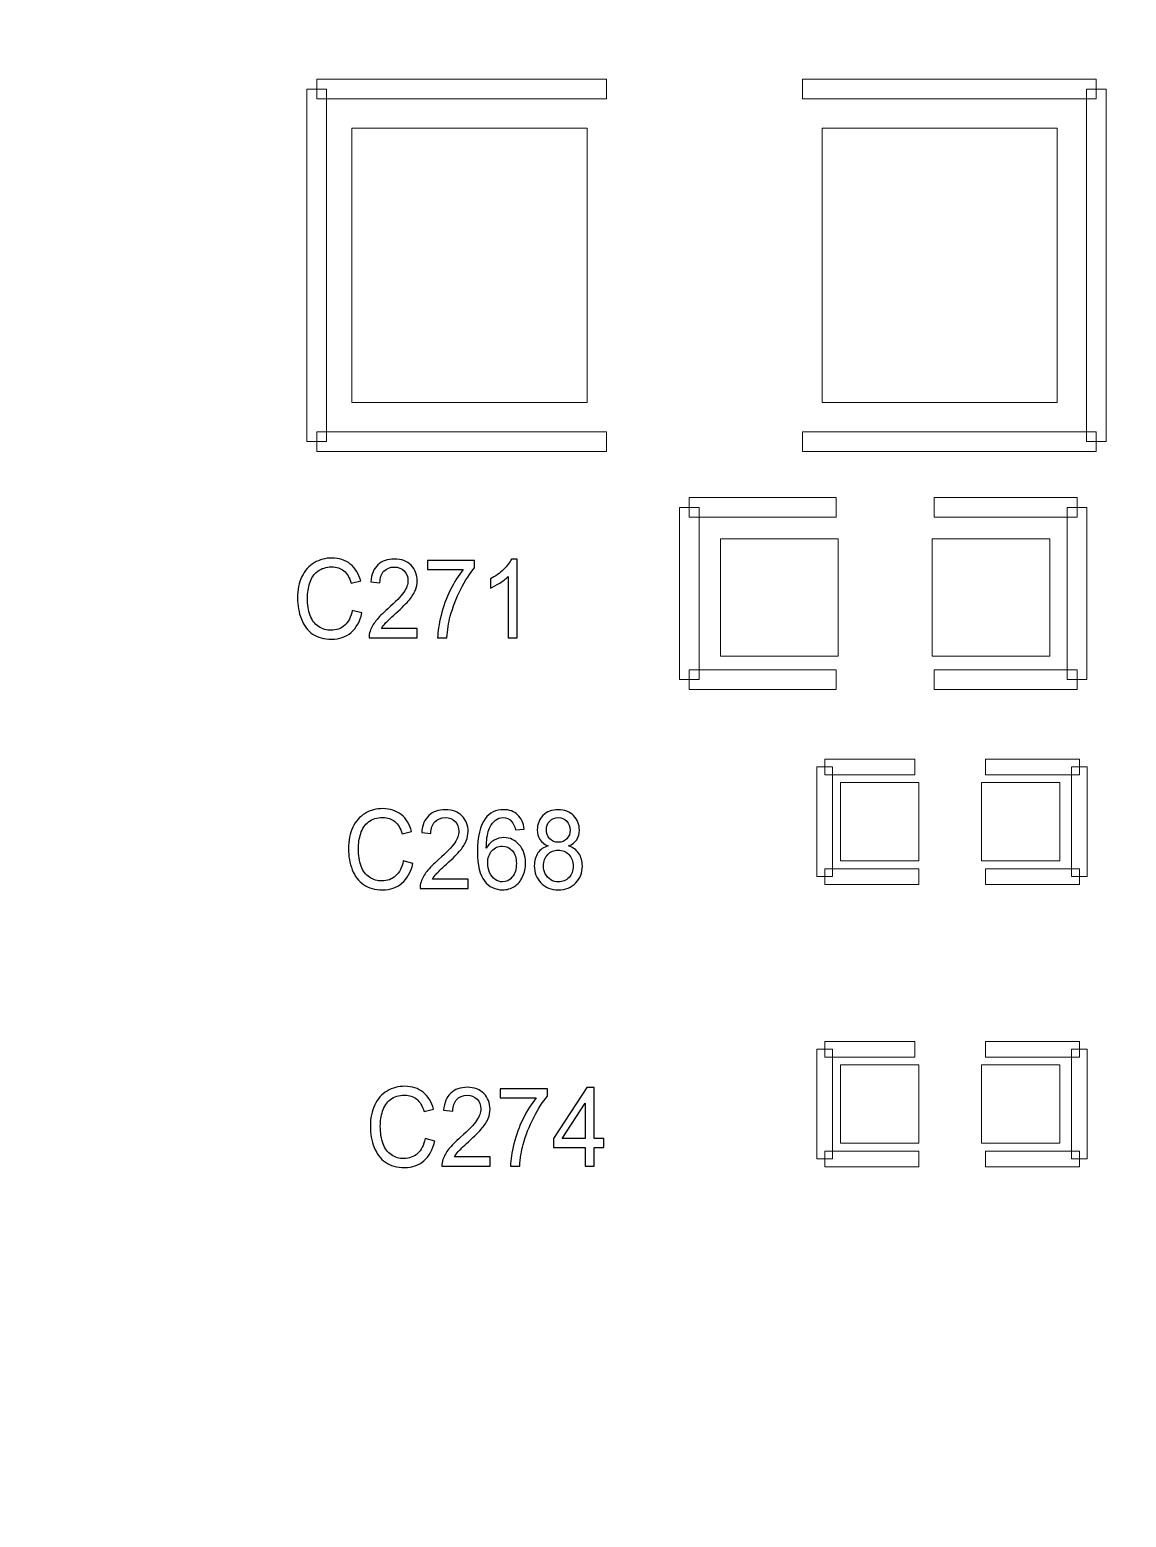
# Model space of a CAD drawing. Header units: millimetres. Extents: x -86 to 67, y -55 to 52.
# Drawn here: x -27.93 to -20.82, y -12.2 to -2.55 of the extents above; entities that cross this region are included whole.
import ezdxf

# ---------------------------------------------------------------- set-up
doc = ezdxf.new("R2010")
doc.units = ezdxf.units.MM
doc.header["$MEASUREMENT"] = 0
for name, color, linetype in [('BG_OUTLINE', 7, 'Continuous'), ('PG_SILKSCREEN_TOP', 7, 'Continuous'), ('PIN_TOP', 7, 'Continuous'), ('RD_SILKSCREEN_TOP', 7, 'Continuous')]:
    doc.layers.add(name, color=color, linetype=linetype)

msp = doc.modelspace()

# ---------------------------------------------------------------- linework, layer by layer
at = {"layer": 'BG_OUTLINE', "color": 3, "lineweight": 9}
msp.add_open_spline([(-60.0926, 34.7331), (-60.0926, 34.7331), (63.7724, 34.7331), (63.7724, 34.7331), (63.7724, 34.7331), (64.585, 34.7336), (65.3646, 34.4113), (65.9396, 33.837), (65.9396, 33.837), (66.5146, 33.2627), (66.8379, 32.4797), (66.8384, 31.667), (66.8384, 31.667), (66.8384, 31.667), (66.8412, -52.28), (66.8412, -52.28), (66.8412, -52.28), (66.8412, -52.28), (66.8384, -52.1933), (66.8384, -52.1933), (66.8384, -52.1933), (66.8389, -53.006), (66.5166, -53.7856), (65.9424, -54.3606), (65.9424, -54.3606), (65.3681, -54.9356), (64.585, -55.2589), (63.7724, -55.2594), (63.7724, -55.2594), (63.7724, -55.2594), (-60.1869, -55.2594), (-60.1869, -55.2594), (-60.1869, -55.2594), (-60.1869, -55.2594), (-60.0853, -55.2518), (-60.0853, -55.2518), (-60.0853, -55.2518), (-60.8979, -55.2523), (-61.6775, -54.9299), (-62.2525, -54.3557), (-62.2525, -54.3557), (-62.8275, -53.7814), (-63.1508, -52.9984), (-63.1513, -52.1857), (-63.1513, -52.1857), (-63.1513, -52.1857), (-63.1587, 31.667), (-63.1587, 31.667), (-63.1587, 31.667), (-63.1592, 32.4797), (-62.8369, 33.2593), (-62.2626, 33.8343), (-62.2626, 33.8343), (-61.6883, 34.4093), (-60.9053, 34.7326), (-60.0926, 34.7331)], degree=3, knots=[0, 0, 0, 0, 0.071429, 0.071429, 0.071429, 0.071429, 0.142857, 0.142857, 0.142857, 0.142857, 0.214286, 0.214286, 0.214286, 0.214286, 0.285714, 0.285714, 0.285714, 0.285714, 0.357143, 0.357143, 0.357143, 0.357143, 0.428571, 0.428571, 0.428571, 0.428571, 0.5, 0.5, 0.5, 0.5, 0.571429, 0.571429, 0.571429, 0.571429, 0.642857, 0.642857, 0.642857, 0.642857, 0.714286, 0.714286, 0.714286, 0.714286, 0.785714, 0.785714, 0.785714, 0.785714, 0.857143, 0.857143, 0.857143, 0.857143, 0.928571, 0.928571, 0.928571, 0.928571, 1, 1, 1, 1], dxfattribs=at)
at = {"layer": 'PG_SILKSCREEN_TOP', "color": 6, "lineweight": 9}
for points in [[(-26.0671, -2.9963), (-26.0671, -2.9963), (-26.0671, -2.8693), (-26.0671, -2.8693), (-26.0671, -2.8693), (-26.0671, -2.8693), (-24.1875, -2.8693), (-24.1875, -2.8693), (-24.1875, -2.8693), (-24.1875, -2.8693), (-24.1875, -2.9963), (-24.1875, -2.9963), (-24.1875, -2.9963), (-24.1875, -2.9963), (-26.0671, -2.9963), (-26.0671, -2.9963)], [(-21.0125, -2.8693), (-21.0125, -2.8693), (-21.0125, -2.9963), (-21.0125, -2.9963), (-21.0125, -2.9963), (-21.0125, -2.9963), (-22.9175, -2.9963), (-22.9175, -2.9963), (-22.9175, -2.9963), (-22.9175, -2.9963), (-22.9175, -2.8693), (-22.9175, -2.8693), (-22.9175, -2.8693), (-22.9175, -2.8693), (-21.0125, -2.8693), (-21.0125, -2.8693)], [(-26.0036, -5.2188), (-26.0036, -5.2188), (-26.1306, -5.2188), (-26.1306, -5.2188), (-26.1306, -5.2188), (-26.1306, -5.2188), (-26.1306, -2.9328), (-26.1306, -2.9328), (-26.1306, -2.9328), (-26.1306, -2.9328), (-26.0036, -2.9328), (-26.0036, -2.9328), (-26.0036, -2.9328), (-26.0036, -2.9328), (-26.0036, -5.2188), (-26.0036, -5.2188)], [(-20.949, -5.2188), (-20.949, -5.2188), (-21.076, -5.2188), (-21.076, -5.2188), (-21.076, -5.2188), (-21.076, -5.2188), (-21.076, -2.9328), (-21.076, -2.9328), (-21.076, -2.9328), (-21.076, -2.9328), (-20.949, -2.9328), (-20.949, -2.9328), (-20.949, -2.9328), (-20.949, -2.9328), (-20.949, -5.2188), (-20.949, -5.2188)], [(-24.1875, -5.1553), (-24.1875, -5.1553), (-24.1875, -5.2823), (-24.1875, -5.2823), (-24.1875, -5.2823), (-24.1875, -5.2823), (-26.0671, -5.2823), (-26.0671, -5.2823), (-26.0671, -5.2823), (-26.0671, -5.2823), (-26.0671, -5.1553), (-26.0671, -5.1553), (-26.0671, -5.1553), (-26.0671, -5.1553), (-24.1875, -5.1553), (-24.1875, -5.1553)], [(-22.9175, -5.2823), (-22.9175, -5.2823), (-22.9175, -5.1553), (-22.9175, -5.1553), (-22.9175, -5.1553), (-22.9175, -5.1553), (-21.0125, -5.1553), (-21.0125, -5.1553), (-21.0125, -5.1553), (-21.0125, -5.1553), (-21.0125, -5.2823), (-21.0125, -5.2823), (-21.0125, -5.2823), (-21.0125, -5.2823), (-22.9175, -5.2823), (-22.9175, -5.2823)], [(-23.6515, -5.7091), (-23.6515, -5.7091), (-23.6515, -5.5821), (-23.6515, -5.5821), (-23.6515, -5.5821), (-23.6515, -5.5821), (-22.699, -5.5821), (-22.699, -5.5821), (-22.699, -5.5821), (-22.699, -5.5821), (-22.699, -5.7091), (-22.699, -5.7091), (-22.699, -5.7091), (-22.699, -5.7091), (-23.6515, -5.7091), (-23.6515, -5.7091)], [(-21.1369, -5.5821), (-21.1369, -5.5821), (-21.1369, -5.7091), (-21.1369, -5.7091), (-21.1369, -5.7091), (-21.1369, -5.7091), (-22.064, -5.7091), (-22.064, -5.7091), (-22.064, -5.7091), (-22.064, -5.7091), (-22.064, -5.5821), (-22.064, -5.5821), (-22.064, -5.5821), (-22.064, -5.5821), (-21.1369, -5.5821), (-21.1369, -5.5821)], [(-23.588, -6.7632), (-23.588, -6.7632), (-23.715, -6.7632), (-23.715, -6.7632), (-23.715, -6.7632), (-23.715, -6.7632), (-23.715, -5.6456), (-23.715, -5.6456), (-23.715, -5.6456), (-23.715, -5.6456), (-23.588, -5.6456), (-23.588, -5.6456), (-23.588, -5.6456), (-23.588, -5.6456), (-23.588, -6.7632), (-23.588, -6.7632)], [(-21.0734, -6.7632), (-21.0734, -6.7632), (-21.2004, -6.7632), (-21.2004, -6.7632), (-21.2004, -6.7632), (-21.2004, -6.7632), (-21.2004, -5.6456), (-21.2004, -5.6456), (-21.2004, -5.6456), (-21.2004, -5.6456), (-21.0734, -5.6456), (-21.0734, -5.6456), (-21.0734, -5.6456), (-21.0734, -5.6456), (-21.0734, -6.7632), (-21.0734, -6.7632)], [(-22.699, -6.6997), (-22.699, -6.6997), (-22.699, -6.8267), (-22.699, -6.8267), (-22.699, -6.8267), (-22.699, -6.8267), (-23.6515, -6.8267), (-23.6515, -6.8267), (-23.6515, -6.8267), (-23.6515, -6.8267), (-23.6515, -6.6997), (-23.6515, -6.6997), (-23.6515, -6.6997), (-23.6515, -6.6997), (-22.699, -6.6997), (-22.699, -6.6997)], [(-22.064, -6.8267), (-22.064, -6.8267), (-22.064, -6.6997), (-22.064, -6.6997), (-22.064, -6.6997), (-22.064, -6.6997), (-21.1369, -6.6997), (-21.1369, -6.6997), (-21.1369, -6.6997), (-21.1369, -6.6997), (-21.1369, -6.8267), (-21.1369, -6.8267), (-21.1369, -6.8267), (-21.1369, -6.8267), (-22.064, -6.8267), (-22.064, -6.8267)], [(-22.7219, -8.0408), (-22.7219, -8.0408), (-22.8235, -8.0408), (-22.8235, -8.0408), (-22.8235, -8.0408), (-22.8235, -8.0408), (-22.8235, -7.3296), (-22.8235, -7.3296), (-22.8235, -7.3296), (-22.8235, -7.3296), (-22.7219, -7.3296), (-22.7219, -7.3296), (-22.7219, -7.3296), (-22.7219, -7.3296), (-22.7219, -8.0408), (-22.7219, -8.0408)], [(-22.7727, -7.3804), (-22.7727, -7.3804), (-22.7727, -7.2788), (-22.7727, -7.2788), (-22.7727, -7.2788), (-22.7727, -7.2788), (-22.1885, -7.2788), (-22.1885, -7.2788), (-22.1885, -7.2788), (-22.1885, -7.2788), (-22.1885, -7.3804), (-22.1885, -7.3804), (-22.1885, -7.3804), (-22.1885, -7.3804), (-22.7727, -7.3804), (-22.7727, -7.3804)], [(-21.1217, -7.2788), (-21.1217, -7.2788), (-21.1217, -7.3804), (-21.1217, -7.3804), (-21.1217, -7.3804), (-21.1217, -7.3804), (-21.7313, -7.3804), (-21.7313, -7.3804), (-21.7313, -7.3804), (-21.7313, -7.3804), (-21.7313, -7.2788), (-21.7313, -7.2788), (-21.7313, -7.2788), (-21.7313, -7.2788), (-21.1217, -7.2788), (-21.1217, -7.2788)], [(-21.0709, -8.0408), (-21.0709, -8.0408), (-21.1725, -8.0408), (-21.1725, -8.0408), (-21.1725, -8.0408), (-21.1725, -8.0408), (-21.1725, -7.3296), (-21.1725, -7.3296), (-21.1725, -7.3296), (-21.1725, -7.3296), (-21.0709, -7.3296), (-21.0709, -7.3296), (-21.0709, -7.3296), (-21.0709, -7.3296), (-21.0709, -8.0408), (-21.0709, -8.0408)], [(-22.1631, -7.99), (-22.1631, -7.99), (-22.1631, -8.0916), (-22.1631, -8.0916), (-22.1631, -8.0916), (-22.1631, -8.0916), (-22.7727, -8.0916), (-22.7727, -8.0916), (-22.7727, -8.0916), (-22.7727, -8.0916), (-22.7727, -7.99), (-22.7727, -7.99), (-22.7727, -7.99), (-22.7727, -7.99), (-22.1631, -7.99), (-22.1631, -7.99)], [(-21.1217, -7.99), (-21.1217, -7.99), (-21.1217, -8.0916), (-21.1217, -8.0916), (-21.1217, -8.0916), (-21.1217, -8.0916), (-21.7313, -8.0916), (-21.7313, -8.0916), (-21.7313, -8.0916), (-21.7313, -8.0916), (-21.7313, -7.99), (-21.7313, -7.99), (-21.7313, -7.99), (-21.7313, -7.99), (-21.1217, -7.99), (-21.1217, -7.99)], [(-22.7219, -9.8721), (-22.7219, -9.8721), (-22.8235, -9.8721), (-22.8235, -9.8721), (-22.8235, -9.8721), (-22.8235, -9.8721), (-22.8235, -9.1609), (-22.8235, -9.1609), (-22.8235, -9.1609), (-22.8235, -9.1609), (-22.7219, -9.1609), (-22.7219, -9.1609), (-22.7219, -9.1609), (-22.7219, -9.1609), (-22.7219, -9.8721), (-22.7219, -9.8721)], [(-22.7727, -9.2117), (-22.7727, -9.2117), (-22.7727, -9.1101), (-22.7727, -9.1101), (-22.7727, -9.1101), (-22.7727, -9.1101), (-22.1885, -9.1101), (-22.1885, -9.1101), (-22.1885, -9.1101), (-22.1885, -9.1101), (-22.1885, -9.2117), (-22.1885, -9.2117), (-22.1885, -9.2117), (-22.1885, -9.2117), (-22.7727, -9.2117), (-22.7727, -9.2117)], [(-21.1217, -9.1101), (-21.1217, -9.1101), (-21.1217, -9.2117), (-21.1217, -9.2117), (-21.1217, -9.2117), (-21.1217, -9.2117), (-21.7313, -9.2117), (-21.7313, -9.2117), (-21.7313, -9.2117), (-21.7313, -9.2117), (-21.7313, -9.1101), (-21.7313, -9.1101), (-21.7313, -9.1101), (-21.7313, -9.1101), (-21.1217, -9.1101), (-21.1217, -9.1101)], [(-21.0709, -9.8721), (-21.0709, -9.8721), (-21.1725, -9.8721), (-21.1725, -9.8721), (-21.1725, -9.8721), (-21.1725, -9.8721), (-21.1725, -9.1609), (-21.1725, -9.1609), (-21.1725, -9.1609), (-21.1725, -9.1609), (-21.0709, -9.1609), (-21.0709, -9.1609), (-21.0709, -9.1609), (-21.0709, -9.1609), (-21.0709, -9.8721), (-21.0709, -9.8721)], [(-22.1631, -9.8213), (-22.1631, -9.8213), (-22.1631, -9.9229), (-22.1631, -9.9229), (-22.1631, -9.9229), (-22.1631, -9.9229), (-22.7727, -9.9229), (-22.7727, -9.9229), (-22.7727, -9.9229), (-22.7727, -9.9229), (-22.7727, -9.8213), (-22.7727, -9.8213), (-22.7727, -9.8213), (-22.7727, -9.8213), (-22.1631, -9.8213), (-22.1631, -9.8213)], [(-21.1217, -9.8213), (-21.1217, -9.8213), (-21.1217, -9.9229), (-21.1217, -9.9229), (-21.1217, -9.9229), (-21.1217, -9.9229), (-21.7313, -9.9229), (-21.7313, -9.9229), (-21.7313, -9.9229), (-21.7313, -9.9229), (-21.7313, -9.8213), (-21.7313, -9.8213), (-21.7313, -9.8213), (-21.7313, -9.8213), (-21.1217, -9.8213), (-21.1217, -9.8213)]]:
    msp.add_open_spline(points, degree=3, knots=[0, 0, 0, 0, 0.25, 0.25, 0.25, 0.25, 0.5, 0.5, 0.5, 0.5, 0.75, 0.75, 0.75, 0.75, 1, 1, 1, 1], dxfattribs=at)
at = {"layer": 'PIN_TOP', "lineweight": 9}
for points in [[(-24.3145, -3.1868), (-24.3145, -3.1868), (-24.3145, -4.9648), (-24.3145, -4.9648), (-24.3145, -4.9648), (-24.3145, -4.9648), (-25.8385, -4.9648), (-25.8385, -4.9648), (-25.8385, -4.9648), (-25.8385, -4.9648), (-25.8385, -3.1868), (-25.8385, -3.1868), (-25.8385, -3.1868), (-25.8385, -3.1868), (-24.3145, -3.1868), (-24.3145, -3.1868)], [(-21.2665, -3.1868), (-21.2665, -3.1868), (-21.2665, -4.9648), (-21.2665, -4.9648), (-21.2665, -4.9648), (-21.2665, -4.9648), (-22.7905, -4.9648), (-22.7905, -4.9648), (-22.7905, -4.9648), (-22.7905, -4.9648), (-22.7905, -3.1868), (-22.7905, -3.1868), (-22.7905, -3.1868), (-22.7905, -3.1868), (-21.2665, -3.1868), (-21.2665, -3.1868)], [(-22.6863, -5.8488), (-22.6863, -5.8488), (-22.6863, -6.6108), (-22.6863, -6.6108), (-22.6863, -6.6108), (-22.6863, -6.6108), (-23.4483, -6.6108), (-23.4483, -6.6108), (-23.4483, -6.6108), (-23.4483, -6.6108), (-23.4483, -5.8488), (-23.4483, -5.8488), (-23.4483, -5.8488), (-23.4483, -5.8488), (-22.6863, -5.8488), (-22.6863, -5.8488)], [(-21.3147, -5.8488), (-21.3147, -5.8488), (-21.3147, -6.6108), (-21.3147, -6.6108), (-21.3147, -6.6108), (-21.3147, -6.6108), (-22.0767, -6.6108), (-22.0767, -6.6108), (-22.0767, -6.6108), (-22.0767, -6.6108), (-22.0767, -5.8488), (-22.0767, -5.8488), (-22.0767, -5.8488), (-22.0767, -5.8488), (-21.3147, -5.8488), (-21.3147, -5.8488)], [(-22.1631, -7.4312), (-22.1631, -7.4312), (-22.1631, -7.9392), (-22.1631, -7.9392), (-22.1631, -7.9392), (-22.1631, -7.9392), (-22.6711, -7.9392), (-22.6711, -7.9392), (-22.6711, -7.9392), (-22.6711, -7.9392), (-22.6711, -7.4312), (-22.6711, -7.4312), (-22.6711, -7.4312), (-22.6711, -7.4312), (-22.1631, -7.4312), (-22.1631, -7.4312)], [(-21.2487, -7.4312), (-21.2487, -7.4312), (-21.2487, -7.9392), (-21.2487, -7.9392), (-21.2487, -7.9392), (-21.2487, -7.9392), (-21.7567, -7.9392), (-21.7567, -7.9392), (-21.7567, -7.9392), (-21.7567, -7.9392), (-21.7567, -7.4312), (-21.7567, -7.4312), (-21.7567, -7.4312), (-21.7567, -7.4312), (-21.2487, -7.4312), (-21.2487, -7.4312)], [(-22.1631, -9.2625), (-22.1631, -9.2625), (-22.1631, -9.7705), (-22.1631, -9.7705), (-22.1631, -9.7705), (-22.1631, -9.7705), (-22.6711, -9.7705), (-22.6711, -9.7705), (-22.6711, -9.7705), (-22.6711, -9.7705), (-22.6711, -9.2625), (-22.6711, -9.2625), (-22.6711, -9.2625), (-22.6711, -9.2625), (-22.1631, -9.2625), (-22.1631, -9.2625)], [(-21.2487, -9.2625), (-21.2487, -9.2625), (-21.2487, -9.7705), (-21.2487, -9.7705), (-21.2487, -9.7705), (-21.2487, -9.7705), (-21.7567, -9.7705), (-21.7567, -9.7705), (-21.7567, -9.7705), (-21.7567, -9.7705), (-21.7567, -9.2625), (-21.7567, -9.2625), (-21.7567, -9.2625), (-21.7567, -9.2625), (-21.2487, -9.2625), (-21.2487, -9.2625)]]:
    msp.add_open_spline(points, degree=3, knots=[0, 0, 0, 0, 0.25, 0.25, 0.25, 0.25, 0.5, 0.5, 0.5, 0.5, 0.75, 0.75, 0.75, 0.75, 1, 1, 1, 1], dxfattribs=at)
at = {"layer": 'RD_SILKSCREEN_TOP', "color": 8}
for points, knots in [([(-25.8363, -6.3136), (-25.8363, -6.3136), (-25.7737, -6.3307), (-25.7737, -6.3307), (-25.7737, -6.3307), (-25.7868, -6.3859), (-25.8105, -6.4281), (-25.8444, -6.4573), (-25.8444, -6.4573), (-25.8785, -6.4863), (-25.9202, -6.5008), (-25.9695, -6.5008), (-25.9695, -6.5008), (-26.0204, -6.5008), (-26.0618, -6.4896), (-26.0938, -6.4673), (-26.0938, -6.4673), (-26.1257, -6.4449), (-26.15, -6.4126), (-26.1667, -6.3702), (-26.1667, -6.3702), (-26.1833, -6.3278), (-26.1916, -6.2823), (-26.1916, -6.2337), (-26.1916, -6.2337), (-26.1916, -6.1807), (-26.1823, -6.1345), (-26.1634, -6.095), (-26.1634, -6.095), (-26.1446, -6.0555), (-26.1178, -6.0256), (-26.0831, -6.005), (-26.0831, -6.005), (-26.0484, -5.9845), (-26.0102, -5.9743), (-25.9685, -5.9743), (-25.9685, -5.9743), (-25.9211, -5.9743), (-25.8814, -5.9873), (-25.8492, -6.0132), (-25.8492, -6.0132), (-25.817, -6.0392), (-25.7945, -6.0756), (-25.7819, -6.1226), (-25.7819, -6.1226), (-25.7819, -6.1226), (-25.8433, -6.1383), (-25.8433, -6.1383), (-25.8433, -6.1383), (-25.8544, -6.1012), (-25.8702, -6.0743), (-25.8911, -6.0573), (-25.8911, -6.0573), (-25.9119, -6.0404), (-25.9381, -6.032), (-25.9698, -6.032), (-25.9698, -6.032), (-26.0061, -6.032), (-26.0364, -6.0413), (-26.0608, -6.06), (-26.0608, -6.06), (-26.0853, -6.0789), (-26.1024, -6.104), (-26.1122, -6.1357), (-26.1122, -6.1357), (-26.1222, -6.1672), (-26.1271, -6.1998), (-26.1271, -6.2333), (-26.1271, -6.2333), (-26.1271, -6.2767), (-26.1212, -6.3144), (-26.1096, -6.3468), (-26.1096, -6.3468), (-26.0978, -6.379), (-26.0796, -6.4032), (-26.0549, -6.4192), (-26.0549, -6.4192), (-26.0302, -6.4352), (-26.0034, -6.4431), (-25.9745, -6.4431), (-25.9745, -6.4431), (-25.9395, -6.4431), (-25.9099, -6.4322), (-25.8856, -6.4105), (-25.8856, -6.4105), (-25.8612, -6.3887), (-25.8449, -6.3564), (-25.8363, -6.3136)], [0, 0, 0, 0, 0.045455, 0.045455, 0.045455, 0.045455, 0.090909, 0.090909, 0.090909, 0.090909, 0.136364, 0.136364, 0.136364, 0.136364, 0.181818, 0.181818, 0.181818, 0.181818, 0.227273, 0.227273, 0.227273, 0.227273, 0.272727, 0.272727, 0.272727, 0.272727, 0.318182, 0.318182, 0.318182, 0.318182, 0.363636, 0.363636, 0.363636, 0.363636, 0.409091, 0.409091, 0.409091, 0.409091, 0.454545, 0.454545, 0.454545, 0.454545, 0.5, 0.5, 0.5, 0.5, 0.545455, 0.545455, 0.545455, 0.545455, 0.590909, 0.590909, 0.590909, 0.590909, 0.636364, 0.636364, 0.636364, 0.636364, 0.681818, 0.681818, 0.681818, 0.681818, 0.727273, 0.727273, 0.727273, 0.727273, 0.772727, 0.772727, 0.772727, 0.772727, 0.818182, 0.818182, 0.818182, 0.818182, 0.863636, 0.863636, 0.863636, 0.863636, 0.909091, 0.909091, 0.909091, 0.909091, 0.954545, 0.954545, 0.954545, 0.954545, 1, 1, 1, 1]), ([(-25.4151, -6.432), (-25.4151, -6.432), (-25.4151, -6.4921), (-25.4151, -6.4921), (-25.4151, -6.4921), (-25.4151, -6.4921), (-25.7275, -6.4921), (-25.7275, -6.4921), (-25.7275, -6.4921), (-25.728, -6.477), (-25.7258, -6.4626), (-25.7209, -6.4487), (-25.7209, -6.4487), (-25.713, -6.4257), (-25.7002, -6.4032), (-25.6827, -6.3809), (-25.6827, -6.3809), (-25.6651, -6.3588), (-25.6397, -6.333), (-25.6067, -6.3039), (-25.6067, -6.3039), (-25.5553, -6.2585), (-25.5206, -6.2226), (-25.5025, -6.196), (-25.5025, -6.196), (-25.4844, -6.1696), (-25.4754, -6.1444), (-25.4754, -6.1209), (-25.4754, -6.1209), (-25.4754, -6.0961), (-25.4837, -6.0752), (-25.5, -6.0581), (-25.5, -6.0581), (-25.5166, -6.0412), (-25.538, -6.0327), (-25.5645, -6.0327), (-25.5645, -6.0327), (-25.5924, -6.0327), (-25.6147, -6.0417), (-25.6314, -6.0598), (-25.6314, -6.0598), (-25.6483, -6.0778), (-25.6568, -6.1028), (-25.657, -6.1347), (-25.657, -6.1347), (-25.657, -6.1347), (-25.7167, -6.1282), (-25.7167, -6.1282), (-25.7167, -6.1282), (-25.7126, -6.0802), (-25.6972, -6.0437), (-25.6705, -6.0186), (-25.6705, -6.0186), (-25.6439, -5.9934), (-25.608, -5.9809), (-25.5631, -5.9809), (-25.5631, -5.9809), (-25.5178, -5.9809), (-25.4819, -5.9945), (-25.4555, -6.0215), (-25.4555, -6.0215), (-25.4289, -6.0487), (-25.4157, -6.0822), (-25.4157, -6.1223), (-25.4157, -6.1223), (-25.4157, -6.1427), (-25.4196, -6.1627), (-25.4274, -6.1824), (-25.4274, -6.1824), (-25.4351, -6.202), (-25.448, -6.2228), (-25.466, -6.2445), (-25.466, -6.2445), (-25.4839, -6.2663), (-25.5137, -6.2962), (-25.5554, -6.3341), (-25.5554, -6.3341), (-25.5902, -6.3656), (-25.6126, -6.387), (-25.6224, -6.3982), (-25.6224, -6.3982), (-25.6324, -6.4094), (-25.6405, -6.4206), (-25.647, -6.432), (-25.647, -6.432), (-25.647, -6.432), (-25.4151, -6.432), (-25.4151, -6.432)], [0, 0, 0, 0, 0.045455, 0.045455, 0.045455, 0.045455, 0.090909, 0.090909, 0.090909, 0.090909, 0.136364, 0.136364, 0.136364, 0.136364, 0.181818, 0.181818, 0.181818, 0.181818, 0.227273, 0.227273, 0.227273, 0.227273, 0.272727, 0.272727, 0.272727, 0.272727, 0.318182, 0.318182, 0.318182, 0.318182, 0.363636, 0.363636, 0.363636, 0.363636, 0.409091, 0.409091, 0.409091, 0.409091, 0.454545, 0.454545, 0.454545, 0.454545, 0.5, 0.5, 0.5, 0.5, 0.545455, 0.545455, 0.545455, 0.545455, 0.590909, 0.590909, 0.590909, 0.590909, 0.636364, 0.636364, 0.636364, 0.636364, 0.681818, 0.681818, 0.681818, 0.681818, 0.727273, 0.727273, 0.727273, 0.727273, 0.772727, 0.772727, 0.772727, 0.772727, 0.818182, 0.818182, 0.818182, 0.818182, 0.863636, 0.863636, 0.863636, 0.863636, 0.909091, 0.909091, 0.909091, 0.909091, 0.954545, 0.954545, 0.954545, 0.954545, 1, 1, 1, 1]), ([(-24.7671, -6.4921), (-24.7671, -6.4921), (-24.8251, -6.4921), (-24.8251, -6.4921), (-24.8251, -6.4921), (-24.8251, -6.4921), (-24.8251, -6.0938), (-24.8251, -6.0938), (-24.8251, -6.0938), (-24.8391, -6.1082), (-24.8574, -6.1225), (-24.88, -6.1369), (-24.88, -6.1369), (-24.9028, -6.1512), (-24.9232, -6.162), (-24.9412, -6.1691), (-24.9412, -6.1691), (-24.9412, -6.1691), (-24.9412, -6.1088), (-24.9412, -6.1088), (-24.9412, -6.1088), (-24.9087, -6.0923), (-24.8803, -6.0724), (-24.8561, -6.049), (-24.8561, -6.049), (-24.8318, -6.0256), (-24.8146, -6.0029), (-24.8045, -5.9809), (-24.8045, -5.9809), (-24.8045, -5.9809), (-24.7671, -5.9809), (-24.7671, -5.9809), (-24.7671, -5.9809), (-24.7671, -5.9809), (-24.7671, -6.4921), (-24.7671, -6.4921)], [0, 0, 0, 0, 0.111111, 0.111111, 0.111111, 0.111111, 0.222222, 0.222222, 0.222222, 0.222222, 0.333333, 0.333333, 0.333333, 0.333333, 0.444444, 0.444444, 0.444444, 0.444444, 0.555556, 0.555556, 0.555556, 0.555556, 0.666667, 0.666667, 0.666667, 0.666667, 0.777778, 0.777778, 0.777778, 0.777778, 0.888889, 0.888889, 0.888889, 0.888889, 1, 1, 1, 1]), ([(-25.349, -6.0497), (-25.349, -6.0497), (-25.349, -5.9896), (-25.349, -5.9896), (-25.349, -5.9896), (-25.349, -5.9896), (-25.043, -5.9896), (-25.043, -5.9896), (-25.043, -5.9896), (-25.043, -5.9896), (-25.043, -6.0382), (-25.043, -6.0382), (-25.043, -6.0382), (-25.0731, -6.0727), (-25.1029, -6.1186), (-25.1326, -6.1757), (-25.1326, -6.1757), (-25.162, -6.2329), (-25.1849, -6.2918), (-25.201, -6.3521), (-25.201, -6.3521), (-25.2127, -6.3948), (-25.22, -6.4414), (-25.2233, -6.4921), (-25.2233, -6.4921), (-25.2233, -6.4921), (-25.2829, -6.4921), (-25.2829, -6.4921), (-25.2829, -6.4921), (-25.2822, -6.452), (-25.275, -6.4037), (-25.261, -6.3469), (-25.261, -6.3469), (-25.2471, -6.2902), (-25.227, -6.2355), (-25.2009, -6.1828), (-25.2009, -6.1828), (-25.1747, -6.1302), (-25.147, -6.0858), (-25.1174, -6.0497), (-25.1174, -6.0497), (-25.1174, -6.0497), (-25.349, -6.0497), (-25.349, -6.0497)], [0, 0, 0, 0, 0.090909, 0.090909, 0.090909, 0.090909, 0.181818, 0.181818, 0.181818, 0.181818, 0.272727, 0.272727, 0.272727, 0.272727, 0.363636, 0.363636, 0.363636, 0.363636, 0.454545, 0.454545, 0.454545, 0.454545, 0.545455, 0.545455, 0.545455, 0.545455, 0.636364, 0.636364, 0.636364, 0.636364, 0.727273, 0.727273, 0.727273, 0.727273, 0.818182, 0.818182, 0.818182, 0.818182, 0.909091, 0.909091, 0.909091, 0.909091, 1, 1, 1, 1]), ([(-25.5061, -7.9392), (-25.5061, -7.9392), (-25.4435, -7.9563), (-25.4435, -7.9563), (-25.4435, -7.9563), (-25.4566, -8.0115), (-25.4803, -8.0537), (-25.5142, -8.0829), (-25.5142, -8.0829), (-25.5483, -8.1119), (-25.59, -8.1264), (-25.6393, -8.1264), (-25.6393, -8.1264), (-25.6902, -8.1264), (-25.7316, -8.1152), (-25.7636, -8.0929), (-25.7636, -8.0929), (-25.7955, -8.0705), (-25.8198, -8.0382), (-25.8365, -7.9958), (-25.8365, -7.9958), (-25.8531, -7.9534), (-25.8614, -7.9079), (-25.8614, -7.8593), (-25.8614, -7.8593), (-25.8614, -7.8063), (-25.8521, -7.7601), (-25.8332, -7.7206), (-25.8332, -7.7206), (-25.8144, -7.6811), (-25.7876, -7.6512), (-25.7529, -7.6306), (-25.7529, -7.6306), (-25.7182, -7.6101), (-25.68, -7.5999), (-25.6383, -7.5999), (-25.6383, -7.5999), (-25.5909, -7.5999), (-25.5512, -7.6129), (-25.519, -7.6388), (-25.519, -7.6388), (-25.4868, -7.6648), (-25.4643, -7.7012), (-25.4517, -7.7482), (-25.4517, -7.7482), (-25.4517, -7.7482), (-25.5131, -7.7639), (-25.5131, -7.7639), (-25.5131, -7.7639), (-25.5242, -7.7268), (-25.54, -7.6999), (-25.5609, -7.6829), (-25.5609, -7.6829), (-25.5817, -7.666), (-25.6079, -7.6576), (-25.6396, -7.6576), (-25.6396, -7.6576), (-25.6759, -7.6576), (-25.7062, -7.6669), (-25.7306, -7.6856), (-25.7306, -7.6856), (-25.7551, -7.7045), (-25.7722, -7.7296), (-25.782, -7.7613), (-25.782, -7.7613), (-25.792, -7.7928), (-25.7969, -7.8254), (-25.7969, -7.8589), (-25.7969, -7.8589), (-25.7969, -7.9023), (-25.791, -7.94), (-25.7794, -7.9724), (-25.7794, -7.9724), (-25.7676, -8.0046), (-25.7494, -8.0288), (-25.7247, -8.0448), (-25.7247, -8.0448), (-25.7, -8.0608), (-25.6732, -8.0687), (-25.6443, -8.0687), (-25.6443, -8.0687), (-25.6093, -8.0687), (-25.5797, -8.0578), (-25.5554, -8.0361), (-25.5554, -8.0361), (-25.531, -8.0143), (-25.5147, -7.982), (-25.5061, -7.9392)], [0, 0, 0, 0, 0.045455, 0.045455, 0.045455, 0.045455, 0.090909, 0.090909, 0.090909, 0.090909, 0.136364, 0.136364, 0.136364, 0.136364, 0.181818, 0.181818, 0.181818, 0.181818, 0.227273, 0.227273, 0.227273, 0.227273, 0.272727, 0.272727, 0.272727, 0.272727, 0.318182, 0.318182, 0.318182, 0.318182, 0.363636, 0.363636, 0.363636, 0.363636, 0.409091, 0.409091, 0.409091, 0.409091, 0.454545, 0.454545, 0.454545, 0.454545, 0.5, 0.5, 0.5, 0.5, 0.545455, 0.545455, 0.545455, 0.545455, 0.590909, 0.590909, 0.590909, 0.590909, 0.636364, 0.636364, 0.636364, 0.636364, 0.681818, 0.681818, 0.681818, 0.681818, 0.727273, 0.727273, 0.727273, 0.727273, 0.772727, 0.772727, 0.772727, 0.772727, 0.818182, 0.818182, 0.818182, 0.818182, 0.863636, 0.863636, 0.863636, 0.863636, 0.909091, 0.909091, 0.909091, 0.909091, 0.954545, 0.954545, 0.954545, 0.954545, 1, 1, 1, 1]), ([(-25.0849, -8.0576), (-25.0849, -8.0576), (-25.0849, -8.1177), (-25.0849, -8.1177), (-25.0849, -8.1177), (-25.0849, -8.1177), (-25.3973, -8.1177), (-25.3973, -8.1177), (-25.3973, -8.1177), (-25.3978, -8.1026), (-25.3956, -8.0882), (-25.3907, -8.0743), (-25.3907, -8.0743), (-25.3828, -8.0513), (-25.37, -8.0288), (-25.3525, -8.0065), (-25.3525, -8.0065), (-25.3349, -7.9844), (-25.3095, -7.9586), (-25.2765, -7.9295), (-25.2765, -7.9295), (-25.2251, -7.8841), (-25.1904, -7.8482), (-25.1723, -7.8216), (-25.1723, -7.8216), (-25.1542, -7.7952), (-25.1452, -7.77), (-25.1452, -7.7465), (-25.1452, -7.7465), (-25.1452, -7.7217), (-25.1535, -7.7008), (-25.1698, -7.6837), (-25.1698, -7.6837), (-25.1864, -7.6668), (-25.2078, -7.6583), (-25.2343, -7.6583), (-25.2343, -7.6583), (-25.2622, -7.6583), (-25.2845, -7.6673), (-25.3012, -7.6854), (-25.3012, -7.6854), (-25.3181, -7.7034), (-25.3266, -7.7284), (-25.3268, -7.7603), (-25.3268, -7.7603), (-25.3268, -7.7603), (-25.3865, -7.7538), (-25.3865, -7.7538), (-25.3865, -7.7538), (-25.3824, -7.7058), (-25.367, -7.6693), (-25.3403, -7.6442), (-25.3403, -7.6442), (-25.3137, -7.619), (-25.2778, -7.6065), (-25.2329, -7.6065), (-25.2329, -7.6065), (-25.1876, -7.6065), (-25.1517, -7.6201), (-25.1253, -7.6471), (-25.1253, -7.6471), (-25.0987, -7.6743), (-25.0855, -7.7078), (-25.0855, -7.7479), (-25.0855, -7.7479), (-25.0855, -7.7683), (-25.0894, -7.7883), (-25.0972, -7.808), (-25.0972, -7.808), (-25.1049, -7.8276), (-25.1178, -7.8484), (-25.1358, -7.8701), (-25.1358, -7.8701), (-25.1537, -7.8919), (-25.1835, -7.9218), (-25.2252, -7.9597), (-25.2252, -7.9597), (-25.26, -7.9912), (-25.2824, -8.0126), (-25.2922, -8.0238), (-25.2922, -8.0238), (-25.3022, -8.035), (-25.3103, -8.0462), (-25.3168, -8.0576), (-25.3168, -8.0576), (-25.3168, -8.0576), (-25.0849, -8.0576), (-25.0849, -8.0576)], [0, 0, 0, 0, 0.045455, 0.045455, 0.045455, 0.045455, 0.090909, 0.090909, 0.090909, 0.090909, 0.136364, 0.136364, 0.136364, 0.136364, 0.181818, 0.181818, 0.181818, 0.181818, 0.227273, 0.227273, 0.227273, 0.227273, 0.272727, 0.272727, 0.272727, 0.272727, 0.318182, 0.318182, 0.318182, 0.318182, 0.363636, 0.363636, 0.363636, 0.363636, 0.409091, 0.409091, 0.409091, 0.409091, 0.454545, 0.454545, 0.454545, 0.454545, 0.5, 0.5, 0.5, 0.5, 0.545455, 0.545455, 0.545455, 0.545455, 0.590909, 0.590909, 0.590909, 0.590909, 0.636364, 0.636364, 0.636364, 0.636364, 0.681818, 0.681818, 0.681818, 0.681818, 0.727273, 0.727273, 0.727273, 0.727273, 0.772727, 0.772727, 0.772727, 0.772727, 0.818182, 0.818182, 0.818182, 0.818182, 0.863636, 0.863636, 0.863636, 0.863636, 0.909091, 0.909091, 0.909091, 0.909091, 0.954545, 0.954545, 0.954545, 0.954545, 1, 1, 1, 1]), ([(-24.7216, -7.7333), (-24.7216, -7.7333), (-24.7792, -7.7382), (-24.7792, -7.7382), (-24.7792, -7.7382), (-24.7844, -7.7136), (-24.7917, -7.6957), (-24.8012, -7.6847), (-24.8012, -7.6847), (-24.8168, -7.6668), (-24.8363, -7.6579), (-24.8593, -7.6579), (-24.8593, -7.6579), (-24.8778, -7.6579), (-24.8939, -7.6635), (-24.9079, -7.6746), (-24.9079, -7.6746), (-24.9261, -7.689), (-24.9406, -7.7099), (-24.9511, -7.7374), (-24.9511, -7.7374), (-24.9616, -7.7649), (-24.9671, -7.8042), (-24.9676, -7.8551), (-24.9676, -7.8551), (-24.9535, -7.8323), (-24.9365, -7.8152), (-24.9163, -7.8041), (-24.9163, -7.8041), (-24.8961, -7.793), (-24.8749, -7.7875), (-24.8528, -7.7875), (-24.8528, -7.7875), (-24.814, -7.7875), (-24.7811, -7.8028), (-24.7539, -7.8335), (-24.7539, -7.8335), (-24.7267, -7.8642), (-24.7131, -7.9037), (-24.7131, -7.9523), (-24.7131, -7.9523), (-24.7131, -7.9844), (-24.7195, -8.014), (-24.7323, -8.0415), (-24.7323, -8.0415), (-24.7451, -8.0689), (-24.7627, -8.09), (-24.7851, -8.1045), (-24.7851, -8.1045), (-24.8074, -8.1191), (-24.8327, -8.1264), (-24.8611, -8.1264), (-24.8611, -8.1264), (-24.9095, -8.1264), (-24.949, -8.1073), (-24.9794, -8.0689), (-24.9794, -8.0689), (-25.0101, -8.0306), (-25.0252, -7.9674), (-25.0252, -7.8794), (-25.0252, -7.8794), (-25.0252, -7.7811), (-25.0084, -7.7096), (-24.9746, -7.6649), (-24.9746, -7.6649), (-24.9452, -7.626), (-24.9056, -7.6065), (-24.8557, -7.6065), (-24.8557, -7.6065), (-24.8185, -7.6065), (-24.7881, -7.6177), (-24.7643, -7.6402), (-24.7643, -7.6402), (-24.7405, -7.6627), (-24.7263, -7.6937), (-24.7216, -7.7333)], [0, 0, 0, 0, 0.052632, 0.052632, 0.052632, 0.052632, 0.105263, 0.105263, 0.105263, 0.105263, 0.157895, 0.157895, 0.157895, 0.157895, 0.210526, 0.210526, 0.210526, 0.210526, 0.263158, 0.263158, 0.263158, 0.263158, 0.315789, 0.315789, 0.315789, 0.315789, 0.368421, 0.368421, 0.368421, 0.368421, 0.421053, 0.421053, 0.421053, 0.421053, 0.473684, 0.473684, 0.473684, 0.473684, 0.526316, 0.526316, 0.526316, 0.526316, 0.578947, 0.578947, 0.578947, 0.578947, 0.631579, 0.631579, 0.631579, 0.631579, 0.684211, 0.684211, 0.684211, 0.684211, 0.736842, 0.736842, 0.736842, 0.736842, 0.789474, 0.789474, 0.789474, 0.789474, 0.842105, 0.842105, 0.842105, 0.842105, 0.894737, 0.894737, 0.894737, 0.894737, 0.947368, 0.947368, 0.947368, 0.947368, 1, 1, 1, 1]), ([(-24.5661, -7.8416), (-24.5902, -7.8322), (-24.6081, -7.8186), (-24.6198, -7.801), (-24.6198, -7.801), (-24.6313, -7.7834), (-24.6371, -7.7623), (-24.6371, -7.7378), (-24.6371, -7.7378), (-24.6371, -7.7007), (-24.6248, -7.6696), (-24.6, -7.6444), (-24.6, -7.6444), (-24.5753, -7.6191), (-24.5425, -7.6065), (-24.5014, -7.6065), (-24.5014, -7.6065), (-24.4601, -7.6065), (-24.4269, -7.6194), (-24.4016, -7.6452), (-24.4016, -7.6452), (-24.3766, -7.6711), (-24.364, -7.7025), (-24.364, -7.7396), (-24.364, -7.7396), (-24.364, -7.7632), (-24.3698, -7.7837), (-24.3812, -7.8012), (-24.3812, -7.8012), (-24.3927, -7.8186), (-24.4102, -7.8322), (-24.4336, -7.8416), (-24.4336, -7.8416), (-24.4046, -7.8518), (-24.3825, -7.8682), (-24.3674, -7.8909), (-24.3674, -7.8909), (-24.3522, -7.9136), (-24.3446, -7.9407), (-24.3446, -7.9721), (-24.3446, -7.9721), (-24.3446, -8.0158), (-24.359, -8.0523), (-24.3875, -8.0819), (-24.3875, -8.0819), (-24.4161, -8.1115), (-24.4537, -8.1264), (-24.5004, -8.1264), (-24.5004, -8.1264), (-24.5471, -8.1264), (-24.5846, -8.1115), (-24.6133, -8.0818), (-24.6133, -8.0818), (-24.6419, -8.052), (-24.6562, -8.0149), (-24.6562, -7.9705), (-24.6562, -7.9705), (-24.6562, -7.9374), (-24.6484, -7.9097), (-24.6327, -7.8873), (-24.6327, -7.8873), (-24.6172, -7.865), (-24.595, -7.8497), (-24.5661, -7.8416)], [0, 0, 0, 0, 0.0625, 0.0625, 0.0625, 0.0625, 0.125, 0.125, 0.125, 0.125, 0.1875, 0.1875, 0.1875, 0.1875, 0.25, 0.25, 0.25, 0.25, 0.3125, 0.3125, 0.3125, 0.3125, 0.375, 0.375, 0.375, 0.375, 0.4375, 0.4375, 0.4375, 0.4375, 0.5, 0.5, 0.5, 0.5, 0.5625, 0.5625, 0.5625, 0.5625, 0.625, 0.625, 0.625, 0.625, 0.6875, 0.6875, 0.6875, 0.6875, 0.75, 0.75, 0.75, 0.75, 0.8125, 0.8125, 0.8125, 0.8125, 0.875, 0.875, 0.875, 0.875, 0.9375, 0.9375, 0.9375, 0.9375, 1, 1, 1, 1]), ([(-24.5778, -7.7357), (-24.5778, -7.7597), (-24.5705, -7.7794), (-24.5562, -7.7947), (-24.5562, -7.7947), (-24.5418, -7.81), (-24.5231, -7.8177), (-24.5001, -7.8177), (-24.5001, -7.8177), (-24.4778, -7.8177), (-24.4594, -7.8101), (-24.445, -7.7949), (-24.445, -7.7949), (-24.4307, -7.7798), (-24.4237, -7.7612), (-24.4237, -7.7392), (-24.4237, -7.7392), (-24.4237, -7.7162), (-24.431, -7.697), (-24.4457, -7.6814), (-24.4457, -7.6814), (-24.4604, -7.6657), (-24.4787, -7.6579), (-24.5007, -7.6579), (-24.5007, -7.6579), (-24.5229, -7.6579), (-24.5412, -7.6656), (-24.5559, -7.6808), (-24.5559, -7.6808), (-24.5705, -7.6961), (-24.5778, -7.7144), (-24.5778, -7.7357)], [0, 0, 0, 0, 0.125, 0.125, 0.125, 0.125, 0.25, 0.25, 0.25, 0.25, 0.375, 0.375, 0.375, 0.375, 0.5, 0.5, 0.5, 0.5, 0.625, 0.625, 0.625, 0.625, 0.75, 0.75, 0.75, 0.75, 0.875, 0.875, 0.875, 0.875, 1, 1, 1, 1]), ([(-24.9585, -7.9527), (-24.9585, -7.9743), (-24.9543, -7.9949), (-24.9457, -8.0146), (-24.9457, -8.0146), (-24.9373, -8.0343), (-24.9254, -8.0492), (-24.9102, -8.0595), (-24.9102, -8.0595), (-24.8949, -8.0698), (-24.8789, -8.075), (-24.8621, -8.075), (-24.8621, -8.075), (-24.8376, -8.075), (-24.8166, -8.0644), (-24.7989, -8.043), (-24.7989, -8.043), (-24.7813, -8.0217), (-24.7726, -7.9928), (-24.7726, -7.9563), (-24.7726, -7.9563), (-24.7726, -7.9211), (-24.7812, -7.8933), (-24.7986, -7.873), (-24.7986, -7.873), (-24.816, -7.8528), (-24.8379, -7.8427), (-24.8643, -7.8427), (-24.8643, -7.8427), (-24.8906, -7.8427), (-24.9129, -7.8528), (-24.9312, -7.873), (-24.9312, -7.873), (-24.9494, -7.8933), (-24.9585, -7.9199), (-24.9585, -7.9527)], [0, 0, 0, 0, 0.111111, 0.111111, 0.111111, 0.111111, 0.222222, 0.222222, 0.222222, 0.222222, 0.333333, 0.333333, 0.333333, 0.333333, 0.444444, 0.444444, 0.444444, 0.444444, 0.555556, 0.555556, 0.555556, 0.555556, 0.666667, 0.666667, 0.666667, 0.666667, 0.777778, 0.777778, 0.777778, 0.777778, 0.888889, 0.888889, 0.888889, 0.888889, 1, 1, 1, 1]), ([(-24.5965, -7.9708), (-24.5965, -7.9886), (-24.5926, -8.0059), (-24.5848, -8.0225), (-24.5848, -8.0225), (-24.577, -8.0392), (-24.5653, -8.0522), (-24.5497, -8.0613), (-24.5497, -8.0613), (-24.5342, -8.0704), (-24.5176, -8.075), (-24.4998, -8.075), (-24.4998, -8.075), (-24.472, -8.075), (-24.4491, -8.0654), (-24.4311, -8.0461), (-24.4311, -8.0461), (-24.4131, -8.0269), (-24.404, -8.0025), (-24.404, -7.9729), (-24.404, -7.9729), (-24.404, -7.9427), (-24.4132, -7.9179), (-24.4318, -7.8982), (-24.4318, -7.8982), (-24.4505, -7.8785), (-24.4738, -7.8687), (-24.5017, -7.8687), (-24.5017, -7.8687), (-24.529, -7.8687), (-24.5516, -7.8784), (-24.5695, -7.8978), (-24.5695, -7.8978), (-24.5874, -7.9174), (-24.5965, -7.9417), (-24.5965, -7.9708)], [0, 0, 0, 0, 0.111111, 0.111111, 0.111111, 0.111111, 0.222222, 0.222222, 0.222222, 0.222222, 0.333333, 0.333333, 0.333333, 0.333333, 0.444444, 0.444444, 0.444444, 0.444444, 0.555556, 0.555556, 0.555556, 0.555556, 0.666667, 0.666667, 0.666667, 0.666667, 0.777778, 0.777778, 0.777778, 0.777778, 0.888889, 0.888889, 0.888889, 0.888889, 1, 1, 1, 1]), ([(-25.3639, -9.7401), (-25.3639, -9.7401), (-25.3013, -9.7572), (-25.3013, -9.7572), (-25.3013, -9.7572), (-25.3144, -9.8124), (-25.3381, -9.8546), (-25.372, -9.8838), (-25.372, -9.8838), (-25.4061, -9.9128), (-25.4478, -9.9273), (-25.4971, -9.9273), (-25.4971, -9.9273), (-25.548, -9.9273), (-25.5894, -9.9161), (-25.6214, -9.8938), (-25.6214, -9.8938), (-25.6533, -9.8714), (-25.6776, -9.8391), (-25.6943, -9.7967), (-25.6943, -9.7967), (-25.7109, -9.7543), (-25.7192, -9.7088), (-25.7192, -9.6602), (-25.7192, -9.6602), (-25.7192, -9.6072), (-25.7099, -9.561), (-25.691, -9.5215), (-25.691, -9.5215), (-25.6722, -9.482), (-25.6454, -9.4521), (-25.6107, -9.4315), (-25.6107, -9.4315), (-25.576, -9.411), (-25.5378, -9.4008), (-25.4961, -9.4008), (-25.4961, -9.4008), (-25.4487, -9.4008), (-25.409, -9.4138), (-25.3768, -9.4397), (-25.3768, -9.4397), (-25.3446, -9.4657), (-25.3221, -9.5021), (-25.3095, -9.5491), (-25.3095, -9.5491), (-25.3095, -9.5491), (-25.3709, -9.5648), (-25.3709, -9.5648), (-25.3709, -9.5648), (-25.382, -9.5277), (-25.3978, -9.5008), (-25.4187, -9.4838), (-25.4187, -9.4838), (-25.4395, -9.4669), (-25.4657, -9.4585), (-25.4974, -9.4585), (-25.4974, -9.4585), (-25.5337, -9.4585), (-25.564, -9.4678), (-25.5884, -9.4865), (-25.5884, -9.4865), (-25.6129, -9.5054), (-25.63, -9.5305), (-25.6398, -9.5622), (-25.6398, -9.5622), (-25.6498, -9.5937), (-25.6547, -9.6263), (-25.6547, -9.6598), (-25.6547, -9.6598), (-25.6547, -9.7032), (-25.6488, -9.7409), (-25.6372, -9.7733), (-25.6372, -9.7733), (-25.6254, -9.8055), (-25.6072, -9.8297), (-25.5825, -9.8457), (-25.5825, -9.8457), (-25.5578, -9.8617), (-25.531, -9.8696), (-25.5021, -9.8696), (-25.5021, -9.8696), (-25.4671, -9.8696), (-25.4375, -9.8587), (-25.4132, -9.837), (-25.4132, -9.837), (-25.3888, -9.8152), (-25.3725, -9.7829), (-25.3639, -9.7401)], [0, 0, 0, 0, 0.045455, 0.045455, 0.045455, 0.045455, 0.090909, 0.090909, 0.090909, 0.090909, 0.136364, 0.136364, 0.136364, 0.136364, 0.181818, 0.181818, 0.181818, 0.181818, 0.227273, 0.227273, 0.227273, 0.227273, 0.272727, 0.272727, 0.272727, 0.272727, 0.318182, 0.318182, 0.318182, 0.318182, 0.363636, 0.363636, 0.363636, 0.363636, 0.409091, 0.409091, 0.409091, 0.409091, 0.454545, 0.454545, 0.454545, 0.454545, 0.5, 0.5, 0.5, 0.5, 0.545455, 0.545455, 0.545455, 0.545455, 0.590909, 0.590909, 0.590909, 0.590909, 0.636364, 0.636364, 0.636364, 0.636364, 0.681818, 0.681818, 0.681818, 0.681818, 0.727273, 0.727273, 0.727273, 0.727273, 0.772727, 0.772727, 0.772727, 0.772727, 0.818182, 0.818182, 0.818182, 0.818182, 0.863636, 0.863636, 0.863636, 0.863636, 0.909091, 0.909091, 0.909091, 0.909091, 0.954545, 0.954545, 0.954545, 0.954545, 1, 1, 1, 1]), ([(-24.9427, -9.8585), (-24.9427, -9.8585), (-24.9427, -9.9186), (-24.9427, -9.9186), (-24.9427, -9.9186), (-24.9427, -9.9186), (-25.2551, -9.9186), (-25.2551, -9.9186), (-25.2551, -9.9186), (-25.2556, -9.9035), (-25.2534, -9.8891), (-25.2485, -9.8752), (-25.2485, -9.8752), (-25.2406, -9.8522), (-25.2278, -9.8297), (-25.2103, -9.8074), (-25.2103, -9.8074), (-25.1927, -9.7853), (-25.1673, -9.7595), (-25.1343, -9.7304), (-25.1343, -9.7304), (-25.0829, -9.685), (-25.0482, -9.6491), (-25.0301, -9.6225), (-25.0301, -9.6225), (-25.012, -9.5961), (-25.003, -9.5709), (-25.003, -9.5474), (-25.003, -9.5474), (-25.003, -9.5226), (-25.0113, -9.5017), (-25.0276, -9.4846), (-25.0276, -9.4846), (-25.0442, -9.4677), (-25.0656, -9.4592), (-25.0921, -9.4592), (-25.0921, -9.4592), (-25.12, -9.4592), (-25.1423, -9.4682), (-25.159, -9.4863), (-25.159, -9.4863), (-25.1759, -9.5043), (-25.1844, -9.5293), (-25.1846, -9.5612), (-25.1846, -9.5612), (-25.1846, -9.5612), (-25.2443, -9.5547), (-25.2443, -9.5547), (-25.2443, -9.5547), (-25.2402, -9.5067), (-25.2248, -9.4702), (-25.1981, -9.4451), (-25.1981, -9.4451), (-25.1715, -9.4199), (-25.1356, -9.4074), (-25.0907, -9.4074), (-25.0907, -9.4074), (-25.0454, -9.4074), (-25.0095, -9.421), (-24.9831, -9.448), (-24.9831, -9.448), (-24.9565, -9.4752), (-24.9433, -9.5087), (-24.9433, -9.5488), (-24.9433, -9.5488), (-24.9433, -9.5692), (-24.9472, -9.5892), (-24.955, -9.6089), (-24.955, -9.6089), (-24.9627, -9.6285), (-24.9756, -9.6493), (-24.9936, -9.671), (-24.9936, -9.671), (-25.0115, -9.6928), (-25.0413, -9.7227), (-25.083, -9.7606), (-25.083, -9.7606), (-25.1178, -9.7921), (-25.1402, -9.8135), (-25.15, -9.8247), (-25.15, -9.8247), (-25.16, -9.8359), (-25.1681, -9.8471), (-25.1746, -9.8585), (-25.1746, -9.8585), (-25.1746, -9.8585), (-24.9427, -9.8585), (-24.9427, -9.8585)], [0, 0, 0, 0, 0.045455, 0.045455, 0.045455, 0.045455, 0.090909, 0.090909, 0.090909, 0.090909, 0.136364, 0.136364, 0.136364, 0.136364, 0.181818, 0.181818, 0.181818, 0.181818, 0.227273, 0.227273, 0.227273, 0.227273, 0.272727, 0.272727, 0.272727, 0.272727, 0.318182, 0.318182, 0.318182, 0.318182, 0.363636, 0.363636, 0.363636, 0.363636, 0.409091, 0.409091, 0.409091, 0.409091, 0.454545, 0.454545, 0.454545, 0.454545, 0.5, 0.5, 0.5, 0.5, 0.545455, 0.545455, 0.545455, 0.545455, 0.590909, 0.590909, 0.590909, 0.590909, 0.636364, 0.636364, 0.636364, 0.636364, 0.681818, 0.681818, 0.681818, 0.681818, 0.727273, 0.727273, 0.727273, 0.727273, 0.772727, 0.772727, 0.772727, 0.772727, 0.818182, 0.818182, 0.818182, 0.818182, 0.863636, 0.863636, 0.863636, 0.863636, 0.909091, 0.909091, 0.909091, 0.909091, 0.954545, 0.954545, 0.954545, 0.954545, 1, 1, 1, 1]), ([(-24.8766, -9.4762), (-24.8766, -9.4762), (-24.8766, -9.4161), (-24.8766, -9.4161), (-24.8766, -9.4161), (-24.8766, -9.4161), (-24.5706, -9.4161), (-24.5706, -9.4161), (-24.5706, -9.4161), (-24.5706, -9.4161), (-24.5706, -9.4647), (-24.5706, -9.4647), (-24.5706, -9.4647), (-24.6007, -9.4992), (-24.6305, -9.5451), (-24.6602, -9.6022), (-24.6602, -9.6022), (-24.6896, -9.6594), (-24.7125, -9.7183), (-24.7286, -9.7786), (-24.7286, -9.7786), (-24.7403, -9.8213), (-24.7476, -9.8679), (-24.7509, -9.9186), (-24.7509, -9.9186), (-24.7509, -9.9186), (-24.8105, -9.9186), (-24.8105, -9.9186), (-24.8105, -9.9186), (-24.8098, -9.8785), (-24.8026, -9.8302), (-24.7886, -9.7734), (-24.7886, -9.7734), (-24.7747, -9.7167), (-24.7546, -9.662), (-24.7285, -9.6093), (-24.7285, -9.6093), (-24.7023, -9.5567), (-24.6746, -9.5123), (-24.645, -9.4762), (-24.645, -9.4762), (-24.645, -9.4762), (-24.8766, -9.4762), (-24.8766, -9.4762)], [0, 0, 0, 0, 0.090909, 0.090909, 0.090909, 0.090909, 0.181818, 0.181818, 0.181818, 0.181818, 0.272727, 0.272727, 0.272727, 0.272727, 0.363636, 0.363636, 0.363636, 0.363636, 0.454545, 0.454545, 0.454545, 0.454545, 0.545455, 0.545455, 0.545455, 0.545455, 0.636364, 0.636364, 0.636364, 0.636364, 0.727273, 0.727273, 0.727273, 0.727273, 0.818182, 0.818182, 0.818182, 0.818182, 0.909091, 0.909091, 0.909091, 0.909091, 1, 1, 1, 1]), ([(-24.3273, -9.9186), (-24.3273, -9.9186), (-24.3273, -9.7967), (-24.3273, -9.7967), (-24.3273, -9.7967), (-24.3273, -9.7967), (-24.5323, -9.7967), (-24.5323, -9.7967), (-24.5323, -9.7967), (-24.5323, -9.7967), (-24.5323, -9.7394), (-24.5323, -9.7394), (-24.5323, -9.7394), (-24.5323, -9.7394), (-24.3166, -9.4095), (-24.3166, -9.4095), (-24.3166, -9.4095), (-24.3166, -9.4095), (-24.2692, -9.4095), (-24.2692, -9.4095), (-24.2692, -9.4095), (-24.2692, -9.4095), (-24.2692, -9.7394), (-24.2692, -9.7394), (-24.2692, -9.7394), (-24.2692, -9.7394), (-24.2053, -9.7394), (-24.2053, -9.7394), (-24.2053, -9.7394), (-24.2053, -9.7394), (-24.2053, -9.7967), (-24.2053, -9.7967), (-24.2053, -9.7967), (-24.2053, -9.7967), (-24.2692, -9.7967), (-24.2692, -9.7967), (-24.2692, -9.7967), (-24.2692, -9.7967), (-24.2692, -9.9186), (-24.2692, -9.9186), (-24.2692, -9.9186), (-24.2692, -9.9186), (-24.3273, -9.9186), (-24.3273, -9.9186)], [0, 0, 0, 0, 0.090909, 0.090909, 0.090909, 0.090909, 0.181818, 0.181818, 0.181818, 0.181818, 0.272727, 0.272727, 0.272727, 0.272727, 0.363636, 0.363636, 0.363636, 0.363636, 0.454545, 0.454545, 0.454545, 0.454545, 0.545455, 0.545455, 0.545455, 0.545455, 0.636364, 0.636364, 0.636364, 0.636364, 0.727273, 0.727273, 0.727273, 0.727273, 0.818182, 0.818182, 0.818182, 0.818182, 0.909091, 0.909091, 0.909091, 0.909091, 1, 1, 1, 1]), ([(-24.3273, -9.7394), (-24.3273, -9.7394), (-24.3273, -9.5099), (-24.3273, -9.5099), (-24.3273, -9.5099), (-24.3273, -9.5099), (-24.4752, -9.7394), (-24.4752, -9.7394), (-24.4752, -9.7394), (-24.4752, -9.7394), (-24.3273, -9.7394), (-24.3273, -9.7394)], [0, 0, 0, 0, 0.333333, 0.333333, 0.333333, 0.333333, 0.666667, 0.666667, 0.666667, 0.666667, 1, 1, 1, 1])]:
    msp.add_open_spline(points, degree=3, knots=knots, dxfattribs=at)

doc.saveas('drawing.dxf')
